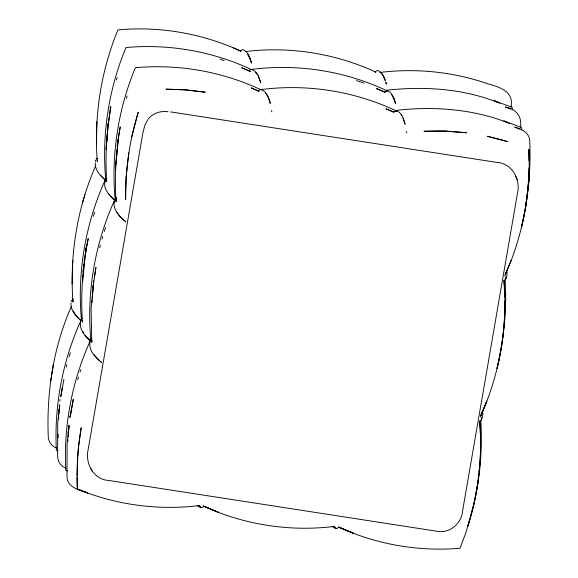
<?xml version="1.0" encoding="UTF-8"?>
<svg xmlns="http://www.w3.org/2000/svg" width="578" height="578" viewBox="0 0 578 578"><rect width="100%" height="100%" fill="white"/><g stroke="black" fill="none" stroke-linecap="round" stroke-linejoin="round"><path stroke-width="0.87" d="M510.966 106.995C514.261 91.642 499.963 87.148 487.998 83.846C453.383 71.853 416.023 67.937 379.667 72.496M520.352 127.695C522.396 116.713 516.176 108.859 505.266 106.973L510.533 109.105M526.601 198.962L525.005 210.435L521.334 227.797C528.097 199.728 530.886 170.799 529.78 141.95C530.264 133.388 521.883 128.807 514.666 127.131L519.933 129.255M97.415 159.492L97.27 161.537C93.932 116.843 100.774 71.347 117.926 29.897C159.882 26.003 202.762 33.524 240.983 51.225L240.304 50.936L242.695 49.491C248.388 51.456 250.007 57.981 251.488 63.168L249.978 58.147M73.124 300.054L72.98 302.099C69.555 255.816 76.917 208.593 95.565 166.023M504.832 300.82C504.97 323.55 502.65 346.301 497.044 368.352C503.691 339.279 507.123 309.375 505.1 279.55M96.447 144.406L96.894 121.633M72.633 263.705L72.698 260.57L72.142 284.094M58.082 434.381L58.089 437.864M116.257 163.863L116.474 159.441M82.408 321.028L82.372 322.148C80.696 294.166 82.437 266.003 88.224 238.555L85.551 252.608L82.668 281.616M106.699 180.466L106.67 181.586C105.109 156.559 106.482 131.408 110.824 106.72L108.296 124.277L105.933 149.442M95.623 160.229L95.565 160.648L95.594 160.236M71.325 300.82L71.26 301.261L71.296 300.806M106.699 178.465C100.789 185.639 108.678 195.313 114.314 199.937L110.412 195.956M58.378 416.167L58.486 414.397M58.544 419.52L58.653 417.757M67.836 441.447L67.944 439.677M68.11 437.026L69.107 425.553L67.106 443.492L67.034 476.561C66.875 487.586 79.757 490.079 87.777 492.976L77.329 488.901C76.397 468.447 77.712 447.928 81.195 427.749L78.362 448.058L77.857 456.049M82.56 277.375L82.676 275.605M92.018 302.655L92.177 300.004M92.292 298.234L93.398 284.99L95.926 267.433L94.525 276.19M106.908 141.942L107.457 133.099M116.583 157.678L118.671 135.707L120.224 126.871C115.932 151.617 114.437 176.752 116.07 201.83L116.257 199.562M77.748 457.827L77.163 475.586M528.335 182.135C526.948 209.142 520.446 235.723 511.039 261.003M528.559 178.588L529.26 165.489L528.87 149.283L529.015 160.828M115.333 169.701L116.857 153.257M58.797 410.864L58.963 409.101M59.216 406.457L59.382 404.694M58.869 414.216L59.707 405.395L57.706 423.24L57.634 456.28C57.627 461.584 61.066 466.641 66.217 468.18M82.921 272.072L83.174 269.427M83.507 265.894L83.673 264.132M68.023 432.785L68.19 431.022M68.529 427.496L68.695 425.726M107.298 130.635L107.465 128.865M107.797 125.339L107.963 123.576M92.234 293.111L92.401 291.348M92.733 287.815L92.986 285.171M116.525 152.549L116.691 150.786M117.11 146.379L117.276 144.608M93.398 284.99L91.107 308.536L91.772 342.386L91.967 340.117M478.736 474.003L477.825 482.811L473.772 504.601L470.282 517.447M478.916 472.248L479.191 469.603M479.465 466.966C481.272 451.736 480.73 436.347 479.704 421.08L481.033 420.372L481.698 419.028L481.474 417.46L481.676 418.985L482.478 416.962L482.818 413.393L482.363 411.095M71.26 306.752C53.407 347.147 46.594 391.855 48.22 435.812C48.061 441.173 51.464 446.382 56.651 448.008M525.453 208.803L529.694 174.924M59.83 401.175L60.054 399.412M84.121 260.613L84.345 258.85M69.678 417.807L69.902 416.044M93.296 282.526L93.52 280.771M117.702 141.09L117.926 139.327M526.847 197.192L528.632 181.673L529.101 167.931M50.741 380.974L53.342 364.66M62.236 387.838L60.835 396.595L63.934 379.117M85.782 249.197L86.064 247.449M85.125 256.04L86.534 247.276M110.073 108.642L110.355 106.887M95.305 162.519C94.655 169.737 100.218 175.777 105.312 180.134M71.022 302.937C70.299 310.184 75.855 316.282 80.978 320.653M128.843 152.765L126.098 177.388L125.621 199.461C125.253 169.925 129.515 140.403 138.229 112.183L131.827 136.704M505.757 272.498L505.215 274.702L511.104 260.512L504.796 275.923M481.264 414.173L481.467 413.082M66.253 367.175L66.932 364.595M99.719 247.63L100.399 245.05M470.579 516.262L465.724 533.133L460.009 548.262C418.638 551.773 376.444 544.505 338.73 527.114L337.66 528.205L336.23 528.437L334.062 527.786L332.177 526.413M469.82 519.16L467.963 526.009C478.851 492.275 482.42 456.403 479.653 421.116L479.639 420.95M470.795 515.446C479.682 484.574 482.673 452.14 480.817 420.112M84.937 194.54L82.538 202.799M116.416 80.039L117.175 77.481M126.322 98.484L127.081 95.934M93.39 216.331L94.655 212.075M102.031 239.046L102.79 236.489M69.1 356.893L70.364 352.631M77.734 379.601L78.5 377.051M104.726 181.969L105.673 178.978L105.521 177.049C101.887 133.056 109.018 88.311 125.953 47.555C168.704 43.682 212.372 51.261 251.249 69.49C257.362 70.689 259.262 77.662 260.765 82.871L258.106 75.732M104.315 231.446L105.615 227.508M80.024 372.001L80.804 369.645M480.874 415.387L486.813 401.067L480.499 416.478C499.63 374.089 507.889 326.888 504.002 280.525L505.324 279.81L505.988 278.466L505.764 276.898L505.967 278.423L506.783 276.342L507.101 272.744L506.639 270.446M105.673 178.978C85.905 222.133 77.315 270.287 81.231 317.611L81.382 319.54M81.036 320.356C62.532 360.853 54.065 405.77 56.362 450.226L57.988 450.84M147.498 120.253L144.861 125.332L142.925 132.687L88.188 449.381C84.814 463.231 93.542 479.783 108.902 480.477L435.191 530.98C448.831 534.534 461.779 524.008 462.703 510.287L517.455 193.413C520.865 179.52 512.122 163.234 496.87 162.404L170.568 111.901M81.895 318.442C77.279 326.462 83.803 335.551 90.023 340.493L85.089 335.226M91.295 338.6C86.577 346.829 93.484 356.034 99.835 361.019L93.737 354.336M105.138 181.297L106.786 178.588M116.59 198.066L114.126 202.127C113.18 209.706 118.931 216.1 124.306 220.623L121.301 217.761M116.554 198.001L114.126 202.127L115.073 199.135L114.921 197.206C111.279 153.206 118.418 108.469 135.353 67.713C178.103 63.833 221.764 71.419 260.649 89.648C266.913 90.927 268.741 98.05 270.266 103.419L269.688 101.338M248.952 70.921L250.419 71.397L241.727 67.734L248.952 70.921L250.057 69.678L253.012 69.237C298.219 63.732 344.828 71.029 386.09 90.363C392.173 91.599 394.124 98.498 395.605 103.744L393.943 98.455M258.352 91.078L259.11 91.252L251.127 87.885L258.352 91.078L259.45 89.836L262.412 89.395C307.619 83.882 354.227 91.187 395.489 110.514C401.71 111.8 403.61 118.924 405.106 124.284L403.01 118.085M147.874 119.53C152.426 113.165 160.597 110.622 168.14 111.756M116.359 197.972L115.073 199.135C95.305 242.29 86.714 290.438 90.63 337.762L90.782 339.691C72.084 380.425 63.428 425.625 65.762 470.376L67.38 470.991M96.244 158.95L97.465 158.365M72.344 299.202L73.204 298.92M386.09 90.363L387.852 90.11C425.415 86.05 464.799 88.788 499.912 103.325M395.489 110.514L397.252 110.261C434.28 106.142 472.891 109.076 507.73 122.695M199.468 505.562C158.235 510.649 115.781 504.948 77.394 489.046L77.185 477.363M245.693 51.55C289.874 46.153 335.363 53.479 375.772 72.069L375.115 71.788M383.792 91.794L385.259 92.27L376.567 88.6L382.99 91.44M356.496 80.595L360.665 81.96M219.987 59.18L224.156 60.546M361.496 82.235L363.974 83.138M338.766 527.223L353.194 533.118L338.665 526.977M375.772 72.069L375.144 71.809L377.535 70.364C382.101 71.817 384.117 76.701 385.41 80.891L382.752 75.154M240.983 51.225L233.129 47.779M498.38 102.653L494.443 100.738L512.238 107.342L512.296 110.015M509.355 123.576L503.843 120.896L521.638 127.5L521.696 130.173M334.9 527.7L336.215 528.393L334.958 527.786L334.236 526.291M199.417 505.447L200.06 506.827L201.368 507.52L202.82 507.332L203.882 506.249C244.393 524.925 290.055 531.876 334.315 526.435L334.257 526.32M197.387 505.591L199.266 506.935L201.368 507.52L200.06 506.827M380.909 73.189L382.159 74.381M255.548 72.532L257.499 74.728M105.044 179.895L100.399 175.047M80.747 320.458L76.108 315.61L73.247 311.022M120.889 217.306L118.952 215.052M265.67 93.325L268.17 97.22L269.781 101.656M247.319 53.508L250.57 60.018M391.711 94.727L394.615 100.471M108.476 193.399L109.379 194.67M401.168 114.95L401.811 115.853M117.139 212.364L118.028 213.781M82.777 331.476L83.413 332.704M515.814 176.478L517.202 179.447M406.211 131.517L406.854 132.911M271.364 110.651L271.963 111.922M90.883 468.606L92.27 471.576M503.929 280.388L504.818 297.287M95.514 160.713L95.731 161.11L95.522 160.677M71.347 409.592L70.227 416.752L73.327 399.275L71.347 409.592M386.566 91.086L384.536 91.96L387.448 90.883L386.566 91.086M395.966 111.243L393.192 111.951L385.967 108.758L393.95 112.118L393.192 111.951L396.848 111.041L395.966 111.243M437.943 131.054L423.977 131.249L445.255 131.062L466.417 132.745L445.255 131.062L437.943 131.054M177.417 89.532L165.958 89.178L185.625 89.886L205.125 92.191L185.625 89.886L177.417 89.532M203.824 506.104L203.145 505.996L218.354 512.253L203.824 506.104M499.688 139.414L487.312 136.278L507.787 141.646L499.688 139.414M125.758 221.858L124.797 220.89L125.758 221.858M101.461 362.413L100.5 361.445L101.461 362.413M386.328 84.041L385.88 82.401L386.328 84.041"/></g></svg>
